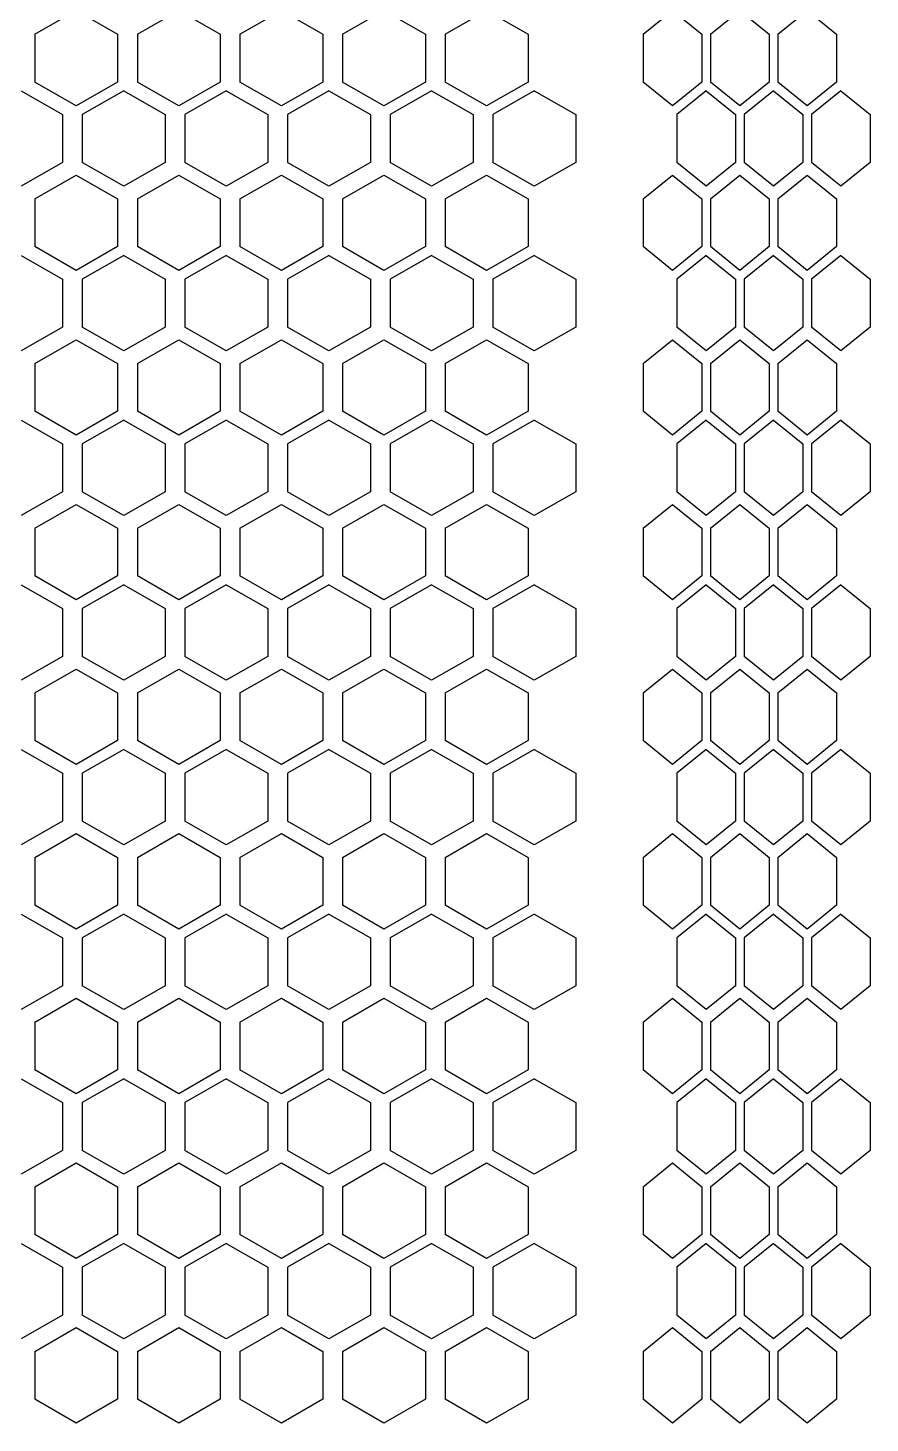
# Model space of a CAD drawing. Header units: millimetres. Extents: x 55614 to 110757, y -66981 to -47484.
# Drawn here: x 78662.3 to 78743.7, y -50468.7 to -50333.7 of the extents above; entities that cross this region are included whole.
import ezdxf

# ---------------------------------------------------------------- set-up
doc = ezdxf.new("R2010")
doc.units = ezdxf.units.MM
doc.layers.add('4215-0412-2-1_0', color=7, linetype='Continuous')
doc.layers.add('THICK', color=7, linetype='Continuous', lineweight=0)

# ---------------------------------------------------------------- blocks, each defined once
blk = doc.blocks.new('RU67I6756')
at = {"layer": '4215-0412-2-1_0', "color": 0, "linetype": 'Continuous'}
for p, q in [((25363.82, 16456.18), (25367.82, 16458.49)), ((25367.82, 16458.49), (25371.83, 16456.18)), ((25373.74, 16456.18), (25377.74, 16458.49)), ((25377.74, 16458.49), (25381.75, 16456.18)), ((25383.66, 16456.18), (25387.66, 16458.49)), ((25387.66, 16458.49), (25391.67, 16456.18)), ((25393.58, 16456.18), (25397.58, 16458.49)), ((25397.58, 16458.49), (25401.59, 16456.18)), ((25403.5, 16456.18), (25407.5, 16458.49)), ((25407.5, 16458.49), (25411.51, 16456.18)), ((25422.65, 16456.18), (25425.47, 16458.49)), ((25425.47, 16458.49), (25428.3, 16456.18)), ((25429.15, 16456.18), (25431.98, 16458.49)), ((25431.98, 16458.49), (25434.81, 16456.18)), ((25435.66, 16456.18), (25438.49, 16458.49)), ((25438.49, 16458.49), (25441.31, 16456.18)), ((25363.82, 16456.18), (25363.82, 16451.56)), ((25371.83, 16456.18), (25371.83, 16451.56)), ((25373.74, 16456.18), (25373.74, 16451.56)), ((25381.75, 16456.18), (25381.75, 16451.56)), ((25383.66, 16456.18), (25383.66, 16451.56)), ((25391.67, 16456.18), (25391.67, 16451.56)), ((25393.58, 16456.18), (25393.58, 16451.56)), ((25401.59, 16456.18), (25401.59, 16451.56)), ((25403.5, 16456.18), (25403.5, 16451.56)), ((25411.51, 16456.18), (25411.51, 16451.56)), ((25422.65, 16456.18), (25422.65, 16451.56)), ((25428.3, 16456.18), (25428.3, 16451.56)), ((25429.15, 16456.18), (25429.15, 16451.56)), ((25434.81, 16456.18), (25434.81, 16451.56)), ((25435.66, 16456.18), (25435.66, 16451.56)), ((25441.31, 16456.18), (25441.31, 16451.56)), ((25367.82, 16449.25), (25363.82, 16451.56)), ((25371.83, 16451.56), (25367.82, 16449.25)), ((25377.74, 16449.25), (25373.74, 16451.56)), ((25381.75, 16451.56), (25377.74, 16449.25)), ((25387.66, 16449.25), (25383.66, 16451.56)), ((25391.67, 16451.56), (25387.66, 16449.25)), ((25397.58, 16449.25), (25393.58, 16451.56)), ((25401.59, 16451.56), (25397.58, 16449.25)), ((25407.5, 16449.25), (25403.5, 16451.56)), ((25411.51, 16451.56), (25407.5, 16449.25)), ((25425.47, 16449.25), (25422.65, 16451.56)), ((25428.3, 16451.56), (25425.47, 16449.25)), ((25431.98, 16449.25), (25429.15, 16451.56)), ((25434.81, 16451.56), (25431.98, 16449.25)), ((25438.49, 16449.25), (25435.66, 16451.56)), ((25441.31, 16451.56), (25438.49, 16449.25)), ((25362.5, 16450.71), (25366.51, 16448.4)), ((25372.42, 16450.71), (25368.42, 16448.4)), ((25372.42, 16450.71), (25376.43, 16448.4)), ((25382.34, 16450.71), (25378.34, 16448.4)), ((25382.34, 16450.71), (25386.35, 16448.4)), ((25392.26, 16450.71), (25388.26, 16448.4)), ((25392.26, 16450.71), (25396.27, 16448.4)), ((25402.18, 16450.71), (25398.18, 16448.4)), ((25402.18, 16450.71), (25406.19, 16448.4)), ((25412.1, 16450.71), (25408.1, 16448.4)), ((25412.1, 16450.71), (25416.11, 16448.4)), ((25428.73, 16450.71), (25425.9, 16448.4)), ((25428.73, 16450.71), (25431.56, 16448.4)), ((25435.23, 16450.71), (25432.4, 16448.4)), ((25435.23, 16450.71), (25438.06, 16448.4)), ((25441.74, 16450.71), (25438.91, 16448.4)), ((25441.74, 16450.71), (25444.57, 16448.4)), ((25366.51, 16448.4), (25366.51, 16443.78)), ((25368.42, 16448.4), (25368.42, 16443.78)), ((25376.43, 16448.4), (25376.43, 16443.78)), ((25378.34, 16448.4), (25378.34, 16443.78)), ((25386.35, 16448.4), (25386.35, 16443.78)), ((25388.26, 16448.4), (25388.26, 16443.78)), ((25396.27, 16448.4), (25396.27, 16443.78)), ((25398.18, 16448.4), (25398.18, 16443.78)), ((25406.19, 16448.4), (25406.19, 16443.78)), ((25408.1, 16448.4), (25408.1, 16443.78)), ((25416.11, 16448.4), (25416.11, 16443.78)), ((25425.9, 16448.4), (25425.9, 16443.78)), ((25431.56, 16448.4), (25431.56, 16443.78)), ((25432.4, 16448.4), (25432.4, 16443.78)), ((25438.06, 16448.4), (25438.06, 16443.78)), ((25438.91, 16448.4), (25438.91, 16443.78)), ((25444.57, 16448.4), (25444.57, 16443.78)), ((25366.51, 16443.78), (25362.5, 16441.47)), ((25372.42, 16441.47), (25368.42, 16443.78)), ((25376.43, 16443.78), (25372.42, 16441.47)), ((25382.34, 16441.47), (25378.34, 16443.78)), ((25386.35, 16443.78), (25382.34, 16441.47)), ((25392.26, 16441.47), (25388.26, 16443.78)), ((25396.27, 16443.78), (25392.26, 16441.47)), ((25402.18, 16441.47), (25398.18, 16443.78)), ((25406.19, 16443.78), (25402.18, 16441.47)), ((25412.1, 16441.47), (25408.1, 16443.78)), ((25416.11, 16443.78), (25412.1, 16441.47)), ((25428.73, 16441.47), (25425.9, 16443.78)), ((25431.56, 16443.78), (25428.73, 16441.47)), ((25435.23, 16441.47), (25432.4, 16443.78)), ((25438.06, 16443.78), (25435.23, 16441.47)), ((25441.74, 16441.47), (25438.91, 16443.78)), ((25444.57, 16443.78), (25441.74, 16441.47)), ((25363.82, 16440.25), (25367.82, 16442.56)), ((25367.82, 16442.56), (25371.83, 16440.25)), ((25373.74, 16440.25), (25377.74, 16442.56)), ((25377.74, 16442.56), (25381.75, 16440.25)), ((25383.66, 16440.25), (25387.66, 16442.56)), ((25387.66, 16442.56), (25391.67, 16440.25)), ((25393.58, 16440.25), (25397.58, 16442.56)), ((25397.58, 16442.56), (25401.59, 16440.25)), ((25403.5, 16440.25), (25407.5, 16442.56)), ((25407.5, 16442.56), (25411.51, 16440.25)), ((25422.65, 16440.25), (25425.47, 16442.56)), ((25425.47, 16442.56), (25428.3, 16440.25)), ((25429.15, 16440.25), (25431.98, 16442.56)), ((25431.98, 16442.56), (25434.81, 16440.25)), ((25435.66, 16440.25), (25438.49, 16442.56)), ((25438.49, 16442.56), (25441.31, 16440.25)), ((25363.82, 16440.25), (25363.82, 16435.63)), ((25371.83, 16440.25), (25371.83, 16435.63)), ((25373.74, 16440.25), (25373.74, 16435.63)), ((25381.75, 16440.25), (25381.75, 16435.63)), ((25383.66, 16440.25), (25383.66, 16435.63)), ((25391.67, 16440.25), (25391.67, 16435.63)), ((25393.58, 16440.25), (25393.58, 16435.63)), ((25401.59, 16440.25), (25401.59, 16435.63)), ((25403.5, 16440.25), (25403.5, 16435.63)), ((25411.51, 16440.25), (25411.51, 16435.63)), ((25422.65, 16440.25), (25422.65, 16435.63)), ((25428.3, 16440.25), (25428.3, 16435.63)), ((25429.15, 16440.25), (25429.15, 16435.63)), ((25434.81, 16440.25), (25434.81, 16435.63)), ((25435.66, 16440.25), (25435.66, 16435.63)), ((25441.31, 16440.25), (25441.31, 16435.63)), ((25367.82, 16433.32), (25363.82, 16435.63)), ((25371.83, 16435.63), (25367.82, 16433.32)), ((25377.74, 16433.32), (25373.74, 16435.63)), ((25381.75, 16435.63), (25377.74, 16433.32)), ((25387.66, 16433.32), (25383.66, 16435.63)), ((25391.67, 16435.63), (25387.66, 16433.32)), ((25397.58, 16433.32), (25393.58, 16435.63)), ((25401.59, 16435.63), (25397.58, 16433.32)), ((25407.5, 16433.32), (25403.5, 16435.63)), ((25411.51, 16435.63), (25407.5, 16433.32)), ((25425.47, 16433.32), (25422.65, 16435.63)), ((25428.3, 16435.63), (25425.47, 16433.32)), ((25431.98, 16433.32), (25429.15, 16435.63)), ((25434.81, 16435.63), (25431.98, 16433.32)), ((25438.49, 16433.32), (25435.66, 16435.63)), ((25441.31, 16435.63), (25438.49, 16433.32)), ((25362.5, 16434.78), (25366.51, 16432.47)), ((25372.42, 16434.78), (25368.42, 16432.47)), ((25372.42, 16434.78), (25376.43, 16432.47)), ((25382.34, 16434.78), (25378.34, 16432.47)), ((25382.34, 16434.78), (25386.35, 16432.47)), ((25392.26, 16434.78), (25388.26, 16432.47)), ((25392.26, 16434.78), (25396.27, 16432.47)), ((25402.18, 16434.78), (25398.18, 16432.47)), ((25402.18, 16434.78), (25406.19, 16432.47)), ((25412.1, 16434.78), (25408.1, 16432.47)), ((25412.1, 16434.78), (25416.11, 16432.47)), ((25428.73, 16434.78), (25425.9, 16432.47)), ((25428.73, 16434.78), (25431.56, 16432.47)), ((25435.23, 16434.78), (25432.4, 16432.47)), ((25435.23, 16434.78), (25438.06, 16432.47)), ((25441.74, 16434.78), (25438.91, 16432.47)), ((25441.74, 16434.78), (25444.57, 16432.47)), ((25366.51, 16432.47), (25366.51, 16427.85)), ((25368.42, 16432.47), (25368.42, 16427.85)), ((25376.43, 16432.47), (25376.43, 16427.85)), ((25378.34, 16432.47), (25378.34, 16427.85)), ((25386.35, 16432.47), (25386.35, 16427.85)), ((25388.26, 16432.47), (25388.26, 16427.85)), ((25396.27, 16432.47), (25396.27, 16427.85)), ((25398.18, 16432.47), (25398.18, 16427.85)), ((25406.19, 16432.47), (25406.19, 16427.85)), ((25408.1, 16432.47), (25408.1, 16427.85)), ((25416.11, 16432.47), (25416.11, 16427.85)), ((25425.9, 16432.47), (25425.9, 16427.85)), ((25431.56, 16432.47), (25431.56, 16427.85)), ((25432.4, 16432.47), (25432.4, 16427.85)), ((25438.06, 16432.47), (25438.06, 16427.85)), ((25438.91, 16432.47), (25438.91, 16427.85)), ((25444.57, 16432.47), (25444.57, 16427.85)), ((25366.51, 16427.85), (25362.5, 16425.54)), ((25372.42, 16425.54), (25368.42, 16427.85)), ((25376.43, 16427.85), (25372.42, 16425.54)), ((25382.34, 16425.54), (25378.34, 16427.85)), ((25386.35, 16427.85), (25382.34, 16425.54)), ((25392.26, 16425.54), (25388.26, 16427.85)), ((25396.27, 16427.85), (25392.26, 16425.54)), ((25402.18, 16425.54), (25398.18, 16427.85)), ((25406.19, 16427.85), (25402.18, 16425.54)), ((25412.1, 16425.54), (25408.1, 16427.85)), ((25416.11, 16427.85), (25412.1, 16425.54)), ((25428.73, 16425.54), (25425.9, 16427.85)), ((25431.56, 16427.85), (25428.73, 16425.54)), ((25435.23, 16425.54), (25432.4, 16427.85)), ((25438.06, 16427.85), (25435.23, 16425.54)), ((25441.74, 16425.54), (25438.91, 16427.85)), ((25444.57, 16427.85), (25441.74, 16425.54)), ((25363.82, 16424.32), (25367.82, 16426.63)), ((25367.82, 16426.63), (25371.83, 16424.32)), ((25373.74, 16424.32), (25377.74, 16426.63)), ((25377.74, 16426.63), (25381.75, 16424.32)), ((25383.66, 16424.32), (25387.66, 16426.63)), ((25387.66, 16426.63), (25391.67, 16424.32)), ((25393.58, 16424.32), (25397.58, 16426.63)), ((25397.58, 16426.63), (25401.59, 16424.32)), ((25403.5, 16424.32), (25407.5, 16426.63)), ((25407.5, 16426.63), (25411.51, 16424.32)), ((25422.65, 16424.32), (25425.47, 16426.63)), ((25425.47, 16426.63), (25428.3, 16424.32)), ((25429.15, 16424.32), (25431.98, 16426.63)), ((25431.98, 16426.63), (25434.81, 16424.32)), ((25435.66, 16424.32), (25438.49, 16426.63)), ((25438.49, 16426.63), (25441.31, 16424.32)), ((25363.82, 16424.32), (25363.82, 16419.7)), ((25371.83, 16424.32), (25371.83, 16419.7)), ((25373.74, 16424.32), (25373.74, 16419.7)), ((25381.75, 16424.32), (25381.75, 16419.7)), ((25383.66, 16424.32), (25383.66, 16419.7)), ((25391.67, 16424.32), (25391.67, 16419.7)), ((25393.58, 16424.32), (25393.58, 16419.7)), ((25401.59, 16424.32), (25401.59, 16419.7)), ((25403.5, 16424.32), (25403.5, 16419.7)), ((25411.51, 16424.32), (25411.51, 16419.7)), ((25422.65, 16424.32), (25422.65, 16419.7)), ((25428.3, 16424.32), (25428.3, 16419.7)), ((25429.15, 16424.32), (25429.15, 16419.7)), ((25434.81, 16424.32), (25434.81, 16419.7)), ((25435.66, 16424.32), (25435.66, 16419.7)), ((25441.31, 16424.32), (25441.31, 16419.7)), ((25367.82, 16417.39), (25363.82, 16419.7)), ((25371.83, 16419.7), (25367.82, 16417.39)), ((25377.74, 16417.39), (25373.74, 16419.7)), ((25381.75, 16419.7), (25377.74, 16417.39)), ((25387.66, 16417.39), (25383.66, 16419.7)), ((25391.67, 16419.7), (25387.66, 16417.39)), ((25397.58, 16417.39), (25393.58, 16419.7)), ((25401.59, 16419.7), (25397.58, 16417.39)), ((25407.5, 16417.39), (25403.5, 16419.7)), ((25411.51, 16419.7), (25407.5, 16417.39)), ((25425.47, 16417.39), (25422.65, 16419.7)), ((25428.3, 16419.7), (25425.47, 16417.39)), ((25431.98, 16417.39), (25429.15, 16419.7)), ((25434.81, 16419.7), (25431.98, 16417.39)), ((25438.49, 16417.39), (25435.66, 16419.7)), ((25441.31, 16419.7), (25438.49, 16417.39)), ((25362.5, 16418.85), (25366.51, 16416.54)), ((25372.42, 16418.85), (25368.42, 16416.54)), ((25372.42, 16418.85), (25376.43, 16416.54)), ((25382.34, 16418.85), (25378.34, 16416.54)), ((25382.34, 16418.85), (25386.35, 16416.54)), ((25392.26, 16418.85), (25388.26, 16416.54)), ((25392.26, 16418.85), (25396.27, 16416.54)), ((25402.18, 16418.85), (25398.18, 16416.54)), ((25402.18, 16418.85), (25406.19, 16416.54)), ((25412.1, 16418.85), (25408.1, 16416.54)), ((25412.1, 16418.85), (25416.11, 16416.54)), ((25428.73, 16418.85), (25425.9, 16416.54)), ((25428.73, 16418.85), (25431.56, 16416.54)), ((25435.23, 16418.85), (25432.4, 16416.54)), ((25435.23, 16418.85), (25438.06, 16416.54)), ((25441.74, 16418.85), (25438.91, 16416.54)), ((25441.74, 16418.85), (25444.57, 16416.54)), ((25366.51, 16416.54), (25366.51, 16411.92)), ((25368.42, 16416.54), (25368.42, 16411.92)), ((25376.43, 16416.54), (25376.43, 16411.92)), ((25378.34, 16416.54), (25378.34, 16411.92)), ((25386.35, 16416.54), (25386.35, 16411.92)), ((25388.26, 16416.54), (25388.26, 16411.92)), ((25396.27, 16416.54), (25396.27, 16411.92)), ((25398.18, 16416.54), (25398.18, 16411.92)), ((25406.19, 16416.54), (25406.19, 16411.92)), ((25408.1, 16416.54), (25408.1, 16411.92)), ((25416.11, 16416.54), (25416.11, 16411.92)), ((25425.9, 16416.54), (25425.9, 16411.92)), ((25431.56, 16416.54), (25431.56, 16411.92)), ((25432.4, 16416.54), (25432.4, 16411.92)), ((25438.06, 16416.54), (25438.06, 16411.92)), ((25438.91, 16416.54), (25438.91, 16411.92)), ((25444.57, 16416.54), (25444.57, 16411.92)), ((25366.51, 16411.92), (25362.5, 16409.61)), ((25372.42, 16409.61), (25368.42, 16411.92)), ((25376.43, 16411.92), (25372.42, 16409.61)), ((25382.34, 16409.61), (25378.34, 16411.92)), ((25386.35, 16411.92), (25382.34, 16409.61)), ((25392.26, 16409.61), (25388.26, 16411.92)), ((25396.27, 16411.92), (25392.26, 16409.61)), ((25402.18, 16409.61), (25398.18, 16411.92)), ((25406.19, 16411.92), (25402.18, 16409.61)), ((25412.1, 16409.61), (25408.1, 16411.92)), ((25416.11, 16411.92), (25412.1, 16409.61)), ((25428.73, 16409.61), (25425.9, 16411.92)), ((25431.56, 16411.92), (25428.73, 16409.61)), ((25435.23, 16409.61), (25432.4, 16411.92)), ((25438.06, 16411.92), (25435.23, 16409.61)), ((25441.74, 16409.61), (25438.91, 16411.92)), ((25444.57, 16411.92), (25441.74, 16409.61)), ((25363.82, 16408.39), (25367.82, 16410.7)), ((25367.82, 16410.7), (25371.83, 16408.39)), ((25373.74, 16408.39), (25377.74, 16410.7)), ((25377.74, 16410.7), (25381.75, 16408.39)), ((25383.66, 16408.39), (25387.66, 16410.7)), ((25387.66, 16410.7), (25391.67, 16408.39)), ((25393.58, 16408.39), (25397.58, 16410.7)), ((25397.58, 16410.7), (25401.59, 16408.39)), ((25403.5, 16408.39), (25407.5, 16410.7)), ((25407.5, 16410.7), (25411.51, 16408.39)), ((25422.65, 16408.39), (25425.47, 16410.7)), ((25425.47, 16410.7), (25428.3, 16408.39)), ((25429.15, 16408.39), (25431.98, 16410.7)), ((25431.98, 16410.7), (25434.81, 16408.39)), ((25435.66, 16408.39), (25438.49, 16410.7)), ((25438.49, 16410.7), (25441.31, 16408.39)), ((25363.82, 16408.39), (25363.82, 16403.77)), ((25371.83, 16408.39), (25371.83, 16403.77)), ((25373.74, 16408.39), (25373.74, 16403.77)), ((25381.75, 16408.39), (25381.75, 16403.77)), ((25383.66, 16408.39), (25383.66, 16403.77)), ((25391.67, 16408.39), (25391.67, 16403.77)), ((25393.58, 16408.39), (25393.58, 16403.77)), ((25401.59, 16408.39), (25401.59, 16403.77)), ((25403.5, 16408.39), (25403.5, 16403.77)), ((25411.51, 16408.39), (25411.51, 16403.77)), ((25422.65, 16408.39), (25422.65, 16403.77)), ((25428.3, 16408.39), (25428.3, 16403.77)), ((25429.15, 16408.39), (25429.15, 16403.77)), ((25434.81, 16408.39), (25434.81, 16403.77)), ((25435.66, 16408.39), (25435.66, 16403.77)), ((25441.31, 16408.39), (25441.31, 16403.77)), ((25362.5, 16402.92), (25366.51, 16400.61)), ((25367.82, 16401.46), (25363.82, 16403.77)), ((25371.83, 16403.77), (25367.82, 16401.46)), ((25372.42, 16402.92), (25368.42, 16400.61)), ((25372.42, 16402.92), (25376.43, 16400.61)), ((25377.74, 16401.46), (25373.74, 16403.77)), ((25381.75, 16403.77), (25377.74, 16401.46)), ((25382.34, 16402.92), (25378.34, 16400.61)), ((25382.34, 16402.92), (25386.35, 16400.61)), ((25387.66, 16401.46), (25383.66, 16403.77)), ((25391.67, 16403.77), (25387.66, 16401.46)), ((25392.26, 16402.92), (25388.26, 16400.61)), ((25392.26, 16402.92), (25396.27, 16400.61)), ((25397.58, 16401.46), (25393.58, 16403.77)), ((25401.59, 16403.77), (25397.58, 16401.46)), ((25402.18, 16402.92), (25398.18, 16400.61)), ((25402.18, 16402.92), (25406.19, 16400.61)), ((25407.5, 16401.46), (25403.5, 16403.77)), ((25411.51, 16403.77), (25407.5, 16401.46)), ((25412.1, 16402.92), (25408.1, 16400.61)), ((25412.1, 16402.92), (25416.11, 16400.61)), ((25425.47, 16401.46), (25422.65, 16403.77)), ((25428.3, 16403.77), (25425.47, 16401.46)), ((25428.73, 16402.92), (25425.9, 16400.61)), ((25428.73, 16402.92), (25431.56, 16400.61)), ((25431.98, 16401.46), (25429.15, 16403.77)), ((25434.81, 16403.77), (25431.98, 16401.46)), ((25435.23, 16402.92), (25432.4, 16400.61)), ((25435.23, 16402.92), (25438.06, 16400.61)), ((25438.49, 16401.46), (25435.66, 16403.77)), ((25441.31, 16403.77), (25438.49, 16401.46)), ((25441.74, 16402.92), (25438.91, 16400.61)), ((25441.74, 16402.92), (25444.57, 16400.61)), ((25366.51, 16400.61), (25366.51, 16395.99)), ((25368.42, 16400.61), (25368.42, 16395.99)), ((25376.43, 16400.61), (25376.43, 16395.99)), ((25378.34, 16400.61), (25378.34, 16395.99)), ((25386.35, 16400.61), (25386.35, 16395.99)), ((25388.26, 16400.61), (25388.26, 16395.99)), ((25396.27, 16400.61), (25396.27, 16395.99)), ((25398.18, 16400.61), (25398.18, 16395.99)), ((25406.19, 16400.61), (25406.19, 16395.99)), ((25408.1, 16400.61), (25408.1, 16395.99)), ((25416.11, 16400.61), (25416.11, 16395.99)), ((25425.9, 16400.61), (25425.9, 16395.99)), ((25431.56, 16400.61), (25431.56, 16395.99)), ((25432.4, 16400.61), (25432.4, 16395.99)), ((25438.06, 16400.61), (25438.06, 16395.99)), ((25438.91, 16400.61), (25438.91, 16395.99)), ((25444.57, 16400.61), (25444.57, 16395.99)), ((25366.51, 16395.99), (25362.5, 16393.68)), ((25363.82, 16392.46), (25367.82, 16394.77)), ((25367.82, 16394.77), (25371.83, 16392.46)), ((25372.42, 16393.68), (25368.42, 16395.99)), ((25376.43, 16395.99), (25372.42, 16393.68)), ((25373.74, 16392.46), (25377.74, 16394.77)), ((25377.74, 16394.77), (25381.75, 16392.46)), ((25382.34, 16393.68), (25378.34, 16395.99)), ((25386.35, 16395.99), (25382.34, 16393.68)), ((25383.66, 16392.46), (25387.66, 16394.77)), ((25387.66, 16394.77), (25391.67, 16392.46)), ((25392.26, 16393.68), (25388.26, 16395.99)), ((25396.27, 16395.99), (25392.26, 16393.68)), ((25393.58, 16392.46), (25397.58, 16394.77)), ((25397.58, 16394.77), (25401.59, 16392.46)), ((25402.18, 16393.68), (25398.18, 16395.99)), ((25406.19, 16395.99), (25402.18, 16393.68)), ((25403.5, 16392.46), (25407.5, 16394.77)), ((25407.5, 16394.77), (25411.51, 16392.46)), ((25412.1, 16393.68), (25408.1, 16395.99)), ((25416.11, 16395.99), (25412.1, 16393.68)), ((25422.65, 16392.46), (25425.47, 16394.77)), ((25425.47, 16394.77), (25428.3, 16392.46)), ((25428.73, 16393.68), (25425.9, 16395.99)), ((25431.56, 16395.99), (25428.73, 16393.68)), ((25429.15, 16392.46), (25431.98, 16394.77)), ((25431.98, 16394.77), (25434.81, 16392.46)), ((25435.23, 16393.68), (25432.4, 16395.99)), ((25438.06, 16395.99), (25435.23, 16393.68)), ((25435.66, 16392.46), (25438.49, 16394.77)), ((25438.49, 16394.77), (25441.31, 16392.46)), ((25441.74, 16393.68), (25438.91, 16395.99)), ((25444.57, 16395.99), (25441.74, 16393.68)), ((25363.82, 16392.46), (25363.82, 16387.84)), ((25371.83, 16392.46), (25371.83, 16387.84)), ((25373.74, 16392.46), (25373.74, 16387.84)), ((25381.75, 16392.46), (25381.75, 16387.84)), ((25383.66, 16392.46), (25383.66, 16387.84)), ((25391.67, 16392.46), (25391.67, 16387.84)), ((25393.58, 16392.46), (25393.58, 16387.84)), ((25401.59, 16392.46), (25401.59, 16387.84)), ((25403.5, 16392.46), (25403.5, 16387.84)), ((25411.51, 16392.46), (25411.51, 16387.84)), ((25422.65, 16392.46), (25422.65, 16387.84)), ((25428.3, 16392.46), (25428.3, 16387.84)), ((25429.15, 16392.46), (25429.15, 16387.84)), ((25434.81, 16392.46), (25434.81, 16387.84)), ((25435.66, 16392.46), (25435.66, 16387.84)), ((25441.31, 16392.46), (25441.31, 16387.84)), ((25362.5, 16386.99), (25366.51, 16384.68)), ((25367.82, 16385.53), (25363.82, 16387.84)), ((25371.83, 16387.84), (25367.82, 16385.53)), ((25372.42, 16386.99), (25368.42, 16384.68)), ((25372.42, 16386.99), (25376.43, 16384.68)), ((25377.74, 16385.53), (25373.74, 16387.84)), ((25381.75, 16387.84), (25377.74, 16385.53)), ((25382.34, 16386.99), (25378.34, 16384.68)), ((25382.34, 16386.99), (25386.35, 16384.68)), ((25387.66, 16385.53), (25383.66, 16387.84)), ((25391.67, 16387.84), (25387.66, 16385.53)), ((25392.26, 16386.99), (25388.26, 16384.68)), ((25392.26, 16386.99), (25396.27, 16384.68)), ((25397.58, 16385.53), (25393.58, 16387.84)), ((25401.59, 16387.84), (25397.58, 16385.53)), ((25402.18, 16386.99), (25398.18, 16384.68)), ((25402.18, 16386.99), (25406.19, 16384.68)), ((25407.5, 16385.53), (25403.5, 16387.84)), ((25411.51, 16387.84), (25407.5, 16385.53)), ((25412.1, 16386.99), (25408.1, 16384.68)), ((25412.1, 16386.99), (25416.11, 16384.68)), ((25425.47, 16385.53), (25422.65, 16387.84)), ((25428.3, 16387.84), (25425.47, 16385.53)), ((25428.73, 16386.99), (25425.9, 16384.68)), ((25428.73, 16386.99), (25431.56, 16384.68)), ((25431.98, 16385.53), (25429.15, 16387.84)), ((25434.81, 16387.84), (25431.98, 16385.53)), ((25435.23, 16386.99), (25432.4, 16384.68)), ((25435.23, 16386.99), (25438.06, 16384.68)), ((25438.49, 16385.53), (25435.66, 16387.84)), ((25441.31, 16387.84), (25438.49, 16385.53)), ((25441.74, 16386.99), (25438.91, 16384.68)), ((25441.74, 16386.99), (25444.57, 16384.68)), ((25366.51, 16384.68), (25366.51, 16380.06)), ((25368.42, 16384.68), (25368.42, 16380.06)), ((25376.43, 16384.68), (25376.43, 16380.06)), ((25378.34, 16384.68), (25378.34, 16380.06)), ((25386.35, 16384.68), (25386.35, 16380.06)), ((25388.26, 16384.68), (25388.26, 16380.06)), ((25396.27, 16384.68), (25396.27, 16380.06)), ((25398.18, 16384.68), (25398.18, 16380.06)), ((25406.19, 16384.68), (25406.19, 16380.06)), ((25408.1, 16384.68), (25408.1, 16380.06)), ((25416.11, 16384.68), (25416.11, 16380.06)), ((25425.9, 16384.68), (25425.9, 16380.06)), ((25431.56, 16384.68), (25431.56, 16380.06)), ((25432.4, 16384.68), (25432.4, 16380.06)), ((25438.06, 16384.68), (25438.06, 16380.06)), ((25438.91, 16384.68), (25438.91, 16380.06)), ((25444.57, 16384.68), (25444.57, 16380.06)), ((25366.51, 16380.06), (25362.5, 16377.75)), ((25372.42, 16377.75), (25368.42, 16380.06)), ((25376.43, 16380.06), (25372.42, 16377.75)), ((25382.34, 16377.75), (25378.34, 16380.06)), ((25386.35, 16380.06), (25382.34, 16377.75)), ((25392.26, 16377.75), (25388.26, 16380.06)), ((25396.27, 16380.06), (25392.26, 16377.75)), ((25402.18, 16377.75), (25398.18, 16380.06)), ((25406.19, 16380.06), (25402.18, 16377.75)), ((25412.1, 16377.75), (25408.1, 16380.06)), ((25416.11, 16380.06), (25412.1, 16377.75)), ((25428.73, 16377.75), (25425.9, 16380.06)), ((25431.56, 16380.06), (25428.73, 16377.75)), ((25435.23, 16377.75), (25432.4, 16380.06)), ((25438.06, 16380.06), (25435.23, 16377.75)), ((25441.74, 16377.75), (25438.91, 16380.06)), ((25444.57, 16380.06), (25441.74, 16377.75)), ((25363.82, 16376.53), (25367.82, 16378.84)), ((25367.82, 16378.84), (25371.83, 16376.53)), ((25373.74, 16376.53), (25377.74, 16378.84)), ((25377.74, 16378.84), (25381.75, 16376.53)), ((25383.66, 16376.53), (25387.66, 16378.84)), ((25387.66, 16378.84), (25391.67, 16376.53)), ((25393.58, 16376.53), (25397.58, 16378.84)), ((25397.58, 16378.84), (25401.59, 16376.53)), ((25403.5, 16376.53), (25407.5, 16378.84)), ((25407.5, 16378.84), (25411.51, 16376.53)), ((25422.65, 16376.53), (25425.47, 16378.84)), ((25425.47, 16378.84), (25428.3, 16376.53)), ((25429.15, 16376.53), (25431.98, 16378.84)), ((25431.98, 16378.84), (25434.81, 16376.53)), ((25435.66, 16376.53), (25438.49, 16378.84)), ((25438.49, 16378.84), (25441.31, 16376.53)), ((25363.82, 16376.53), (25363.82, 16371.91)), ((25371.83, 16376.53), (25371.83, 16371.91)), ((25373.74, 16376.53), (25373.74, 16371.91)), ((25381.75, 16376.53), (25381.75, 16371.91)), ((25383.66, 16376.53), (25383.66, 16371.91)), ((25391.67, 16376.53), (25391.67, 16371.91)), ((25393.58, 16376.53), (25393.58, 16371.91)), ((25401.59, 16376.53), (25401.59, 16371.91)), ((25403.5, 16376.53), (25403.5, 16371.91)), ((25411.51, 16376.53), (25411.51, 16371.91)), ((25422.65, 16376.53), (25422.65, 16371.91)), ((25428.3, 16376.53), (25428.3, 16371.91)), ((25429.15, 16376.53), (25429.15, 16371.91)), ((25434.81, 16376.53), (25434.81, 16371.91)), ((25435.66, 16376.53), (25435.66, 16371.91)), ((25441.31, 16376.53), (25441.31, 16371.91)), ((25367.82, 16369.6), (25363.82, 16371.91)), ((25371.83, 16371.91), (25367.82, 16369.6)), ((25377.74, 16369.6), (25373.74, 16371.91)), ((25381.75, 16371.91), (25377.74, 16369.6)), ((25387.66, 16369.6), (25383.66, 16371.91)), ((25391.67, 16371.91), (25387.66, 16369.6)), ((25397.58, 16369.6), (25393.58, 16371.91)), ((25401.59, 16371.91), (25397.58, 16369.6)), ((25407.5, 16369.6), (25403.5, 16371.91)), ((25411.51, 16371.91), (25407.5, 16369.6)), ((25425.47, 16369.6), (25422.65, 16371.91)), ((25428.3, 16371.91), (25425.47, 16369.6)), ((25431.98, 16369.6), (25429.15, 16371.91)), ((25434.81, 16371.91), (25431.98, 16369.6)), ((25438.49, 16369.6), (25435.66, 16371.91)), ((25441.31, 16371.91), (25438.49, 16369.6)), ((25362.5, 16371.06), (25366.51, 16368.75)), ((25372.42, 16371.06), (25368.42, 16368.75)), ((25372.42, 16371.06), (25376.43, 16368.75)), ((25382.34, 16371.06), (25378.34, 16368.75)), ((25382.34, 16371.06), (25386.35, 16368.75)), ((25392.26, 16371.06), (25388.26, 16368.75)), ((25392.26, 16371.06), (25396.27, 16368.75)), ((25402.18, 16371.06), (25398.18, 16368.75)), ((25402.18, 16371.06), (25406.19, 16368.75)), ((25412.1, 16371.06), (25408.1, 16368.75)), ((25412.1, 16371.06), (25416.11, 16368.75)), ((25428.73, 16371.06), (25425.9, 16368.75)), ((25428.73, 16371.06), (25431.56, 16368.75)), ((25435.23, 16371.06), (25432.4, 16368.75)), ((25435.23, 16371.06), (25438.06, 16368.75)), ((25441.74, 16371.06), (25438.91, 16368.75)), ((25441.74, 16371.06), (25444.57, 16368.75)), ((25366.51, 16368.75), (25366.51, 16364.13)), ((25368.42, 16368.75), (25368.42, 16364.13)), ((25376.43, 16368.75), (25376.43, 16364.13)), ((25378.34, 16368.75), (25378.34, 16364.13)), ((25386.35, 16368.75), (25386.35, 16364.13)), ((25388.26, 16368.75), (25388.26, 16364.13)), ((25396.27, 16368.75), (25396.27, 16364.13)), ((25398.18, 16368.75), (25398.18, 16364.13)), ((25406.19, 16368.75), (25406.19, 16364.13)), ((25408.1, 16368.75), (25408.1, 16364.13)), ((25416.11, 16368.75), (25416.11, 16364.13)), ((25425.9, 16368.75), (25425.9, 16364.13)), ((25431.56, 16368.75), (25431.56, 16364.13)), ((25432.4, 16368.75), (25432.4, 16364.13)), ((25438.06, 16368.75), (25438.06, 16364.13)), ((25438.91, 16368.75), (25438.91, 16364.13)), ((25444.57, 16368.75), (25444.57, 16364.13)), ((25366.51, 16364.13), (25362.5, 16361.82)), ((25372.42, 16361.82), (25368.42, 16364.13)), ((25376.43, 16364.13), (25372.42, 16361.82)), ((25382.34, 16361.82), (25378.34, 16364.13)), ((25386.35, 16364.13), (25382.34, 16361.82)), ((25392.26, 16361.82), (25388.26, 16364.13)), ((25396.27, 16364.13), (25392.26, 16361.82)), ((25402.18, 16361.82), (25398.18, 16364.13)), ((25406.19, 16364.13), (25402.18, 16361.82)), ((25412.1, 16361.82), (25408.1, 16364.13)), ((25416.11, 16364.13), (25412.1, 16361.82)), ((25428.73, 16361.82), (25425.9, 16364.13)), ((25431.56, 16364.13), (25428.73, 16361.82)), ((25435.23, 16361.82), (25432.4, 16364.13)), ((25438.06, 16364.13), (25435.23, 16361.82)), ((25441.74, 16361.82), (25438.91, 16364.13)), ((25444.57, 16364.13), (25441.74, 16361.82)), ((25363.82, 16360.6), (25367.82, 16362.91)), ((25367.82, 16362.91), (25371.83, 16360.6)), ((25373.74, 16360.6), (25377.74, 16362.91)), ((25377.74, 16362.91), (25381.75, 16360.6)), ((25383.66, 16360.6), (25387.66, 16362.91)), ((25387.66, 16362.91), (25391.67, 16360.6)), ((25393.58, 16360.6), (25397.58, 16362.91)), ((25397.58, 16362.91), (25401.59, 16360.6)), ((25403.5, 16360.6), (25407.5, 16362.91)), ((25407.5, 16362.91), (25411.51, 16360.6)), ((25422.65, 16360.6), (25425.47, 16362.91)), ((25425.47, 16362.91), (25428.3, 16360.6)), ((25429.15, 16360.6), (25431.98, 16362.91)), ((25431.98, 16362.91), (25434.81, 16360.6)), ((25435.66, 16360.6), (25438.49, 16362.91)), ((25438.49, 16362.91), (25441.31, 16360.6)), ((25363.82, 16360.6), (25363.82, 16355.98)), ((25371.83, 16360.6), (25371.83, 16355.98)), ((25373.74, 16360.6), (25373.74, 16355.98)), ((25381.75, 16360.6), (25381.75, 16355.98)), ((25383.66, 16360.6), (25383.66, 16355.98)), ((25391.67, 16360.6), (25391.67, 16355.98)), ((25393.58, 16360.6), (25393.58, 16355.98)), ((25401.59, 16360.6), (25401.59, 16355.98)), ((25403.5, 16360.6), (25403.5, 16355.98)), ((25411.51, 16360.6), (25411.51, 16355.98)), ((25422.65, 16360.6), (25422.65, 16355.98)), ((25428.3, 16360.6), (25428.3, 16355.98)), ((25429.15, 16360.6), (25429.15, 16355.98)), ((25434.81, 16360.6), (25434.81, 16355.98)), ((25435.66, 16360.6), (25435.66, 16355.98)), ((25441.31, 16360.6), (25441.31, 16355.98)), ((25367.82, 16353.67), (25363.82, 16355.98)), ((25371.83, 16355.98), (25367.82, 16353.67)), ((25377.74, 16353.67), (25373.74, 16355.98)), ((25381.75, 16355.98), (25377.74, 16353.67)), ((25387.66, 16353.67), (25383.66, 16355.98)), ((25391.67, 16355.98), (25387.66, 16353.67)), ((25397.58, 16353.67), (25393.58, 16355.98)), ((25401.59, 16355.98), (25397.58, 16353.67)), ((25407.5, 16353.67), (25403.5, 16355.98)), ((25411.51, 16355.98), (25407.5, 16353.67)), ((25425.47, 16353.67), (25422.65, 16355.98)), ((25428.3, 16355.98), (25425.47, 16353.67)), ((25431.98, 16353.67), (25429.15, 16355.98)), ((25434.81, 16355.98), (25431.98, 16353.67)), ((25438.49, 16353.67), (25435.66, 16355.98)), ((25441.31, 16355.98), (25438.49, 16353.67)), ((25362.5, 16355.13), (25366.51, 16352.82)), ((25372.42, 16355.13), (25368.42, 16352.82)), ((25372.42, 16355.13), (25376.43, 16352.82)), ((25382.34, 16355.13), (25378.34, 16352.82)), ((25382.34, 16355.13), (25386.35, 16352.82)), ((25392.26, 16355.13), (25388.26, 16352.82)), ((25392.26, 16355.13), (25396.27, 16352.82)), ((25402.18, 16355.13), (25398.18, 16352.82)), ((25402.18, 16355.13), (25406.19, 16352.82)), ((25412.1, 16355.13), (25408.1, 16352.82)), ((25412.1, 16355.13), (25416.11, 16352.82)), ((25428.73, 16355.13), (25425.9, 16352.82)), ((25428.73, 16355.13), (25431.56, 16352.82)), ((25435.23, 16355.13), (25432.4, 16352.82)), ((25435.23, 16355.13), (25438.06, 16352.82)), ((25441.74, 16355.13), (25438.91, 16352.82)), ((25441.74, 16355.13), (25444.57, 16352.82)), ((25366.51, 16352.82), (25366.51, 16348.2)), ((25368.42, 16352.82), (25368.42, 16348.2)), ((25376.43, 16352.82), (25376.43, 16348.2)), ((25378.34, 16352.82), (25378.34, 16348.2)), ((25386.35, 16352.82), (25386.35, 16348.2)), ((25388.26, 16352.82), (25388.26, 16348.2)), ((25396.27, 16352.82), (25396.27, 16348.2)), ((25398.18, 16352.82), (25398.18, 16348.2)), ((25406.19, 16352.82), (25406.19, 16348.2)), ((25408.1, 16352.82), (25408.1, 16348.2)), ((25416.11, 16352.82), (25416.11, 16348.2)), ((25425.9, 16352.82), (25425.9, 16348.2)), ((25431.56, 16352.82), (25431.56, 16348.2)), ((25432.4, 16352.82), (25432.4, 16348.2)), ((25438.06, 16352.82), (25438.06, 16348.2)), ((25438.91, 16352.82), (25438.91, 16348.2)), ((25444.57, 16352.82), (25444.57, 16348.2)), ((25366.51, 16348.2), (25362.5, 16345.89)), ((25372.42, 16345.89), (25368.42, 16348.2)), ((25376.43, 16348.2), (25372.42, 16345.89)), ((25382.34, 16345.89), (25378.34, 16348.2)), ((25386.35, 16348.2), (25382.34, 16345.89)), ((25392.26, 16345.89), (25388.26, 16348.2)), ((25396.27, 16348.2), (25392.26, 16345.89)), ((25402.18, 16345.89), (25398.18, 16348.2)), ((25406.19, 16348.2), (25402.18, 16345.89)), ((25412.1, 16345.89), (25408.1, 16348.2)), ((25416.11, 16348.2), (25412.1, 16345.89)), ((25428.73, 16345.89), (25425.9, 16348.2)), ((25431.56, 16348.2), (25428.73, 16345.89)), ((25435.23, 16345.89), (25432.4, 16348.2)), ((25438.06, 16348.2), (25435.23, 16345.89)), ((25441.74, 16345.89), (25438.91, 16348.2)), ((25444.57, 16348.2), (25441.74, 16345.89)), ((25363.82, 16344.67), (25367.82, 16346.98)), ((25367.82, 16346.98), (25371.83, 16344.67)), ((25373.74, 16344.67), (25377.74, 16346.98)), ((25377.74, 16346.98), (25381.75, 16344.67)), ((25383.66, 16344.67), (25387.66, 16346.98)), ((25387.66, 16346.98), (25391.67, 16344.67)), ((25393.58, 16344.67), (25397.58, 16346.98)), ((25397.58, 16346.98), (25401.59, 16344.67)), ((25403.5, 16344.67), (25407.5, 16346.98)), ((25407.5, 16346.98), (25411.51, 16344.67)), ((25422.65, 16344.67), (25425.47, 16346.98)), ((25425.47, 16346.98), (25428.3, 16344.67)), ((25429.15, 16344.67), (25431.98, 16346.98)), ((25431.98, 16346.98), (25434.81, 16344.67)), ((25435.66, 16344.67), (25438.49, 16346.98)), ((25438.49, 16346.98), (25441.31, 16344.67)), ((25363.82, 16344.67), (25363.82, 16340.05)), ((25371.83, 16344.67), (25371.83, 16340.05)), ((25373.74, 16344.67), (25373.74, 16340.05)), ((25381.75, 16344.67), (25381.75, 16340.05)), ((25383.66, 16344.67), (25383.66, 16340.05)), ((25391.67, 16344.67), (25391.67, 16340.05)), ((25393.58, 16344.67), (25393.58, 16340.05)), ((25401.59, 16344.67), (25401.59, 16340.05)), ((25403.5, 16344.67), (25403.5, 16340.05)), ((25411.51, 16344.67), (25411.51, 16340.05)), ((25422.65, 16344.67), (25422.65, 16340.05)), ((25428.3, 16344.67), (25428.3, 16340.05)), ((25429.15, 16344.67), (25429.15, 16340.05)), ((25434.81, 16344.67), (25434.81, 16340.05)), ((25435.66, 16344.67), (25435.66, 16340.05)), ((25441.31, 16344.67), (25441.31, 16340.05)), ((25367.82, 16337.74), (25363.82, 16340.05)), ((25371.83, 16340.05), (25367.82, 16337.74)), ((25377.74, 16337.74), (25373.74, 16340.05)), ((25381.75, 16340.05), (25377.74, 16337.74)), ((25387.66, 16337.74), (25383.66, 16340.05)), ((25391.67, 16340.05), (25387.66, 16337.74)), ((25397.58, 16337.74), (25393.58, 16340.05)), ((25401.59, 16340.05), (25397.58, 16337.74)), ((25407.5, 16337.74), (25403.5, 16340.05)), ((25411.51, 16340.05), (25407.5, 16337.74)), ((25425.47, 16337.74), (25422.65, 16340.05)), ((25428.3, 16340.05), (25425.47, 16337.74)), ((25431.98, 16337.74), (25429.15, 16340.05)), ((25434.81, 16340.05), (25431.98, 16337.74)), ((25438.49, 16337.74), (25435.66, 16340.05)), ((25441.31, 16340.05), (25438.49, 16337.74)), ((25362.5, 16339.2), (25366.51, 16336.89)), ((25372.42, 16339.2), (25368.42, 16336.89)), ((25372.42, 16339.2), (25376.43, 16336.89)), ((25382.34, 16339.2), (25378.34, 16336.89)), ((25382.34, 16339.2), (25386.35, 16336.89)), ((25392.26, 16339.2), (25388.26, 16336.89)), ((25392.26, 16339.2), (25396.27, 16336.89)), ((25402.18, 16339.2), (25398.18, 16336.89)), ((25402.18, 16339.2), (25406.19, 16336.89)), ((25412.1, 16339.2), (25408.1, 16336.89)), ((25412.1, 16339.2), (25416.11, 16336.89)), ((25428.73, 16339.2), (25425.9, 16336.89)), ((25428.73, 16339.2), (25431.56, 16336.89)), ((25435.23, 16339.2), (25432.4, 16336.89)), ((25435.23, 16339.2), (25438.06, 16336.89)), ((25441.74, 16339.2), (25438.91, 16336.89)), ((25441.74, 16339.2), (25444.57, 16336.89)), ((25366.51, 16336.89), (25366.51, 16332.27)), ((25368.42, 16336.89), (25368.42, 16332.27)), ((25376.43, 16336.89), (25376.43, 16332.27)), ((25378.34, 16336.89), (25378.34, 16332.27)), ((25386.35, 16336.89), (25386.35, 16332.27)), ((25388.26, 16336.89), (25388.26, 16332.27)), ((25396.27, 16336.89), (25396.27, 16332.27)), ((25398.18, 16336.89), (25398.18, 16332.27)), ((25406.19, 16336.89), (25406.19, 16332.27)), ((25408.1, 16336.89), (25408.1, 16332.27)), ((25416.11, 16336.89), (25416.11, 16332.27)), ((25425.9, 16336.89), (25425.9, 16332.27)), ((25431.56, 16336.89), (25431.56, 16332.27)), ((25432.4, 16336.89), (25432.4, 16332.27)), ((25438.06, 16336.89), (25438.06, 16332.27)), ((25438.91, 16336.89), (25438.91, 16332.27)), ((25444.57, 16336.89), (25444.57, 16332.27)), ((25366.51, 16332.27), (25362.5, 16329.96)), ((25372.42, 16329.96), (25368.42, 16332.27)), ((25376.43, 16332.27), (25372.42, 16329.96)), ((25382.34, 16329.96), (25378.34, 16332.27)), ((25386.35, 16332.27), (25382.34, 16329.96)), ((25392.26, 16329.96), (25388.26, 16332.27)), ((25396.27, 16332.27), (25392.26, 16329.96)), ((25402.18, 16329.96), (25398.18, 16332.27)), ((25406.19, 16332.27), (25402.18, 16329.96)), ((25412.1, 16329.96), (25408.1, 16332.27)), ((25416.11, 16332.27), (25412.1, 16329.96)), ((25428.73, 16329.96), (25425.9, 16332.27)), ((25431.56, 16332.27), (25428.73, 16329.96)), ((25435.23, 16329.96), (25432.4, 16332.27)), ((25438.06, 16332.27), (25435.23, 16329.96)), ((25441.74, 16329.96), (25438.91, 16332.27)), ((25444.57, 16332.27), (25441.74, 16329.96)), ((25363.82, 16328.74), (25367.82, 16331.05)), ((25367.82, 16331.05), (25371.83, 16328.74)), ((25373.74, 16328.74), (25377.74, 16331.05)), ((25377.74, 16331.05), (25381.75, 16328.74)), ((25383.66, 16328.74), (25387.66, 16331.05)), ((25387.66, 16331.05), (25391.67, 16328.74)), ((25393.58, 16328.74), (25397.58, 16331.05)), ((25397.58, 16331.05), (25401.59, 16328.74)), ((25403.5, 16328.74), (25407.5, 16331.05)), ((25407.5, 16331.05), (25411.51, 16328.74)), ((25422.65, 16328.74), (25425.47, 16331.05)), ((25425.47, 16331.05), (25428.3, 16328.74)), ((25429.15, 16328.74), (25431.98, 16331.05)), ((25431.98, 16331.05), (25434.81, 16328.74)), ((25435.66, 16328.74), (25438.49, 16331.05)), ((25438.49, 16331.05), (25441.31, 16328.74)), ((25363.82, 16328.74), (25363.82, 16324.12)), ((25371.83, 16328.74), (25371.83, 16324.12)), ((25373.74, 16328.74), (25373.74, 16324.12)), ((25381.75, 16328.74), (25381.75, 16324.12)), ((25383.66, 16328.74), (25383.66, 16324.12)), ((25391.67, 16328.74), (25391.67, 16324.12)), ((25393.58, 16328.74), (25393.58, 16324.12)), ((25401.59, 16328.74), (25401.59, 16324.12)), ((25403.5, 16328.74), (25403.5, 16324.12)), ((25411.51, 16328.74), (25411.51, 16324.12)), ((25422.65, 16328.74), (25422.65, 16324.12)), ((25428.3, 16328.74), (25428.3, 16324.12)), ((25429.15, 16328.74), (25429.15, 16324.12)), ((25434.81, 16328.74), (25434.81, 16324.12)), ((25435.66, 16328.74), (25435.66, 16324.12)), ((25441.31, 16328.74), (25441.31, 16324.12)), ((25367.82, 16321.81), (25363.82, 16324.12)), ((25371.83, 16324.12), (25367.82, 16321.81)), ((25377.74, 16321.81), (25373.74, 16324.12)), ((25381.75, 16324.12), (25377.74, 16321.81)), ((25387.66, 16321.81), (25383.66, 16324.12)), ((25391.67, 16324.12), (25387.66, 16321.81)), ((25397.58, 16321.81), (25393.58, 16324.12)), ((25401.59, 16324.12), (25397.58, 16321.81)), ((25407.5, 16321.81), (25403.5, 16324.12)), ((25411.51, 16324.12), (25407.5, 16321.81)), ((25425.47, 16321.81), (25422.65, 16324.12)), ((25428.3, 16324.12), (25425.47, 16321.81)), ((25431.98, 16321.81), (25429.15, 16324.12)), ((25434.81, 16324.12), (25431.98, 16321.81)), ((25438.49, 16321.81), (25435.66, 16324.12)), ((25441.31, 16324.12), (25438.49, 16321.81))]:
    blk.add_line(p, q, dxfattribs=at)

msp = doc.modelspace()

# ---------------------------------------------------------------- block references
at = {"layer": 'THICK', "lineweight": -3}
msp.add_blockref('RU67I6756', (53299.141, -66790.529), dxfattribs=at)

doc.saveas('drawing.dxf')
